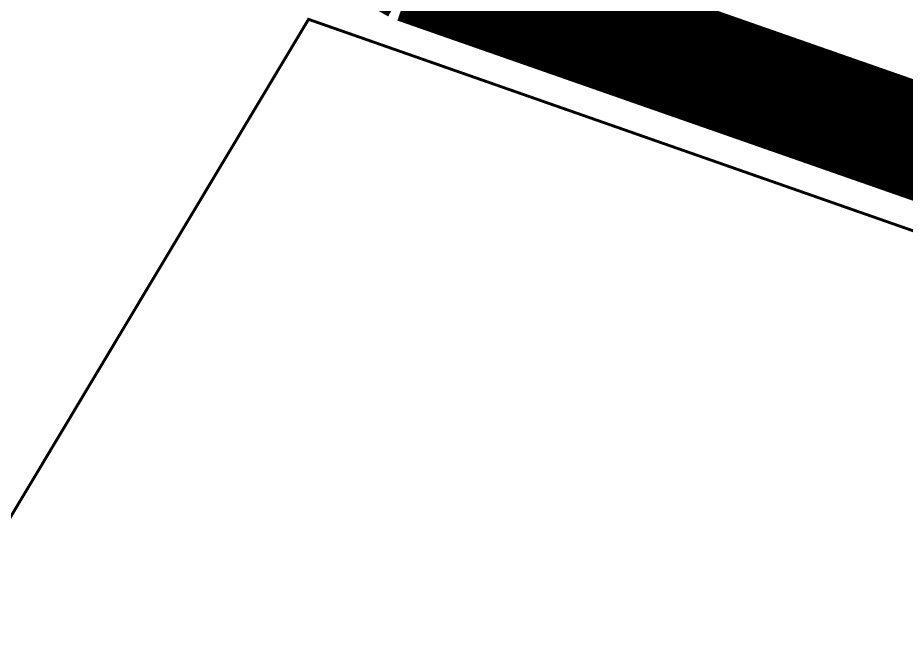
# Model space of a CAD drawing. Header units: metres. Extents: x 1351658 to 1352063, y 7182158 to 7182531.
# Drawn here: x 1351839.53 to 1351870.46, y 7182286.15 to 7182307.59 of the extents above; entities that cross this region are included whole.
import ezdxf

# ---------------------------------------------------------------- set-up
doc = ezdxf.new("R2010")
doc.units = ezdxf.units.M
doc.linetypes.add('AXES', pattern=[50.8, 31.75, -6.35, 6.35, -6.35])
for name, color, linetype, lineweight in [('UBS-100-Axe voirie', 7, 'Continuous', 0), ('UBS-100-Circulation intérieure SDIS', 252, 'Continuous', 0), ('UBS-100-Clôture', 30, 'LIMITE1', 0)]:
    doc.layers.add(name, color=color, linetype=linetype, lineweight=lineweight)
doc.linetypes.add('LIMITE1', pattern='A,6.35,-2.54,[133,ltypeshp.shx,S=2.54,R=0,X=-2.54,Y=0],-2.54,25.4', length=36.83)

msp = doc.modelspace()

# ---------------------------------------------------------------- linework, layer by layer
at = {"layer": 'UBS-100-Axe voirie', "color": 18, "linetype": 'AXES', "ltscale": 0.2, "true_color": 0x000000, "transparency": 33554687, "const_width": 0.02}
msp.add_lwpolyline([(1351709.247, 7182396.318), (1351749.531, 7182355.928, -0.03331), (1351750.669, 7182354.624), (1351757.55, 7182345.773, 0.157319), (1351764.147, 7182341.279), (1351773.867, 7182338.422, 0.137311), (1351780.874, 7182338.331), (1351784.255, 7182339.231, -0.137457), (1351791.587, 7182339.113), (1351807.37, 7182334.309, -0.033618), (1351809.002, 7182333.69), (1351816.89, 7182329.956), (1351829.038, 7182324.222), (1351837.793, 7182318.567, 0.010113), (1351853.406, 7182309.376), (1351911.298, 7182289.14, 0.009911)], format="xyb", dxfattribs=at)
at = {"layer": 'UBS-100-Circulation intérieure SDIS', "transparency": 33554687, "const_width": 4}
msp.add_lwpolyline([(1351709.247, 7182396.318), (1351749.531, 7182355.928, -0.03331), (1351750.669, 7182354.624), (1351757.55, 7182345.773, 0.157319), (1351764.147, 7182341.279), (1351773.867, 7182338.422, 0.137311), (1351780.874, 7182338.331), (1351784.255, 7182339.231, -0.137457), (1351791.587, 7182339.113), (1351807.37, 7182334.309, -0.033618), (1351809.002, 7182333.69), (1351816.89, 7182329.956), (1351829.038, 7182324.222), (1351837.793, 7182318.567, 0.010113), (1351853.406, 7182309.376), (1351911.298, 7182289.14, 0.009911)], format="xyb", dxfattribs=at)
at = {"layer": 'UBS-100-Clôture', "ltscale": 0.1, "transparency": 33554687, "const_width": 0.1}
msp.add_lwpolyline([(1351880.79, 7182424.947), (1351836.21, 7182451.254), (1351809.161, 7182467.368), (1351774.012, 7182468.029), (1351764.818, 7182472.104), (1351722.965, 7182497.344), (1351714.438, 7182496.492), (1351705.912, 7182491.605), (1351693.542, 7182449.572), (1351682.878, 7182415.738), (1351706.908, 7182394.415), (1351747.878, 7182353.337), (1351758.348, 7182339.856), (1351777.317, 7182334.281), (1351787.906, 7182337.098), (1351805.732, 7182331.672), (1351814.679, 7182297.715), (1351837.62, 7182287.429), (1351849.654, 7182307.532), (1351910.606, 7182286.204)], dxfattribs=at)

doc.saveas('drawing.dxf')
